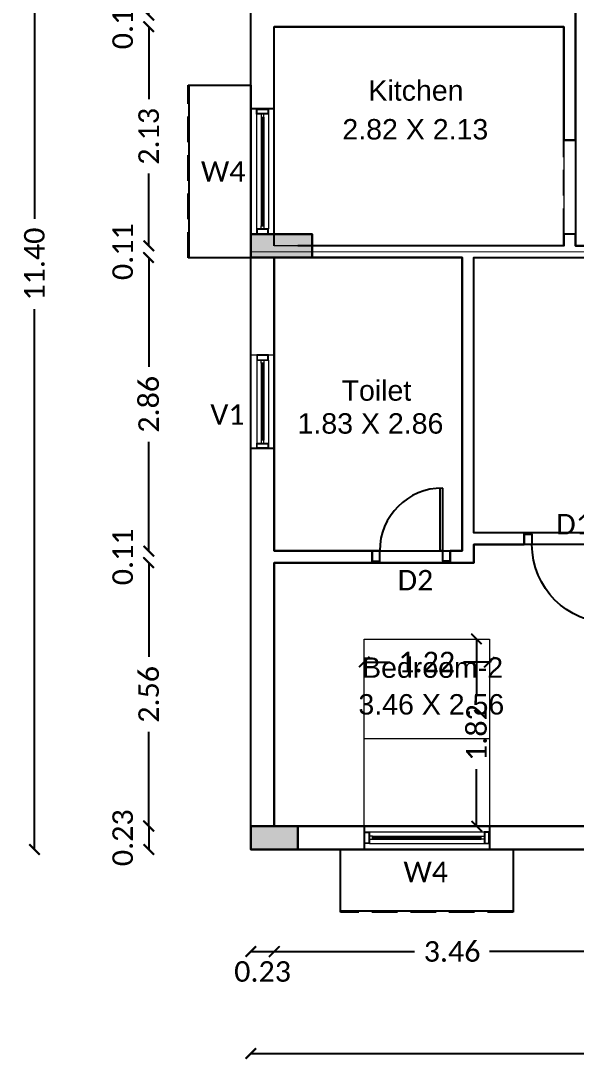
# Model space of a CAD drawing. Header units: metres. Extents: x 1549 to 1752, y 1518 to 3502.
# Drawn here: x 1701.95 to 1707.35, y 1623.91 to 1634.1 of the extents above; entities that cross this region are included whole.
import ezdxf

# ---------------------------------------------------------------- set-up
doc = ezdxf.new("R2010")
doc.units = ezdxf.units.M
doc.linetypes.add('HIDDEN', pattern=[0.375, 0.25, -0.125])
for name, color, linetype in [('BLK_1_FLR_1_AC_ROOM_1', 117, 'Continuous'), ('BLK_1_FLR_1_AC_ROOM_4', 117, 'Continuous'), ('BLK_1_FLR_1_BLT_UP_AREA', 1, 'Continuous'), ('BLK_1_FLR_1_CARPET_AREA', 10, 'Continuous'), ('BLK_1_FLR_1_CHAJJA', 6, 'Continuous'), ('BLK_1_FLR_1_REGULAR_ROOM_6', 117, 'Continuous'), ('BLK_1_FLR_1_WC_BATH', 223, 'Continuous'), ('BLK_1_LVL_1_BLDG_FOOT_PRINT', 1, 'Continuous'), ('D', 7, 'Continuous')]:
    doc.layers.add(name, color=color, linetype=linetype)
for name, color, linetype, lineweight in [('BLK_1_FLR_1_KITCHEN', 163, 'Continuous', 0), ('BLK_1_FLR_1_ROOM_6_LIGHT_VENTILATION_6', 232, 'Continuous', 0), ('BLK_1_FLR_1_UNITFA_1', 234, 'Continuous', 0), ('BLK_1_FLR_1_UNITFA_3', 234, 'Continuous', 0), ('Column', 7, 'Continuous', 30), ('W', 7, 'Continuous', 5)]:
    doc.layers.add(name, color=color, linetype=linetype, lineweight=lineweight)
doc.styles.add('SLS- JOHN Calibri', font='calibri.ttf')
doc.styles.add('SLS-Calibri', font='calibri.ttf')
doc.dimstyles.new('SLS-ProjectName-OuterBlock(FloorPlan)', dxfattribs={"dimtxt": 0.2, "dimasz": 0.1, "dimexe": 0, "dimexo": 0, "dimgap": 0.1, "dimtad": 0, "dimzin": 1, "dimdsep": 46, "dimtxsty": 'SLS-Calibri', "dimblk1": 'OBLIQUE', "dimblk2": 'OBLIQUE', "dimsah": 1, "dimcen": 0, "dimse1": 1, "dimse2": 1, "dimclrd": 252, "dimclre": 252, "dimclrt": 256, "dimadec": 0, "dimazin": 0, "dimtfac": 1, "dimtofl": 0, "dimtmove": 2, "dimatfit": 3, "dimfxl": 0, "dimtolj": 1, "dimtzin": 0, "dimarcsym": 0})

# ---------------------------------------------------------------- blocks, each defined once
blk = doc.blocks.new('*U5')
at = {"layer": 'D'}
for p, q in [((-0.1, 0.05), (-0.1, 0.666)), ((-0.075, 0.05), (-0.075, 0.667)), ((-0.767, -0.065), (-0.767, 0.05)), ((-0.075, 0.05), (-0.1, 0.05)), ((0, -0.065), (0, 0.05))]:
    blk.add_line(p, q, dxfattribs=at)
for points in [[(-0.767, -0.05), (-0.692, -0.05), (-0.692, 0.05), (-0.767, 0.05)], [(0, -0.05), (-0.075, -0.05), (-0.075, 0.05), (0, 0.05)]]:
    blk.add_lwpolyline(points, close=True, dxfattribs=at)
blk.add_arc((-0.075, 0.05), 0.617, 90, 180, dxfattribs=at)
blk = doc.blocks.new('*U8')
at = {"layer": 'W'}
for p, q in [((-0.5333, 0.1), (-0.5333, -0.1)), ((-0.5333, 0.1), (0.5333, 0.1)), ((0.5333, 0.1), (0.5333, -0.1)), ((-0.4883, 0.05), (0.4883, 0.05)), ((-0.4633, 0.0125), (0.4633, 0.0125)), ((-0.4633, 0.0025), (0.4633, 0.0025)), ((-0.4883, -0.05), (0.4883, -0.05)), ((-0.4633, -0.0025), (0.4633, -0.0025)), ((-0.4633, -0.0125), (0.4633, -0.0125)), ((-0.5333, -0.1), (0.5333, -0.1))]:
    blk.add_line(p, q, dxfattribs=at)
for points in [[(-0.4883, -0.05), (-0.5333, -0.05), (-0.5333, 0.05), (-0.4883, 0.05)], [(-0.4933, -0.045), (-0.5283, -0.045), (-0.5283, 0.045), (-0.4933, 0.045)], [(-0.4883, 0.0125), (-0.4883, -0.0125), (-0.4633, -0.0125), (-0.4633, 0.0125)], [(0.4883, 0.0125), (0.4883, -0.0125), (0.4633, -0.0125), (0.4633, 0.0125)], [(0.4883, -0.05), (0.5333, -0.05), (0.5333, 0.05), (0.4883, 0.05)], [(0.4933, -0.045), (0.5283, -0.045), (0.5283, 0.045), (0.4933, 0.045)]]:
    blk.add_lwpolyline(points, close=True, dxfattribs=at)
blk = doc.blocks.new('*U6')
at = {"layer": 'D'}
for p, q in [((-0.1, 0.05), (-0.1, 0.819)), ((-0.075, 0.05), (-0.075, 0.82)), ((-0.92, -0.065), (-0.92, 0.05)), ((-0.075, 0.05), (-0.1, 0.05)), ((0, -0.065), (0, 0.05))]:
    blk.add_line(p, q, dxfattribs=at)
for points in [[(-0.92, -0.05), (-0.845, -0.05), (-0.845, 0.05), (-0.92, 0.05)], [(0, -0.05), (-0.075, -0.05), (-0.075, 0.05), (0, 0.05)]]:
    blk.add_lwpolyline(points, close=True, dxfattribs=at)
blk.add_arc((-0.075, 0.05), 0.77, 90, 180, dxfattribs=at)
blk = doc.blocks.new('_Oblique')
at = {"color": 0, "linetype": 'ByBlock', "lineweight": -2}
blk.add_line((-0.5, -0.5), (0.5, 0.5), dxfattribs=at)
at = {"const_width": 0.2}
blk.add_lwpolyline([(-0.5, -0.5), (0.5, 0.5)], dxfattribs=at)
blk = doc.blocks.new('*D82')
at = {"color": 252, "lineweight": -2}
for p, q in [((1703.191, 1634.155), (1703.191, 1634.255)), ((1703.191, 1634.04), (1703.191, 1633.94))]:
    blk.add_line(p, q, dxfattribs=at)
at = {"layer": 'Defpoints', "color": 0}
for p in [(1704.413, 1634.155), (1703.191, 1634.04), (1704.413, 1634.04)]:
    blk.add_point(p, dxfattribs=at)
at = {"color": 252, "lineweight": -2, "xscale": 0.1, "yscale": 0.1, "zscale": 0.1}
for p, rotation in [((1703.191, 1634.155), 270), ((1703.191, 1634.04), 90)]:
    blk.add_blockref('_Oblique', p, dxfattribs=dict(at, rotation=rotation))
at = {"insert": (1702.938, 1634.098), "char_height": 0.2, "attachment_point": 5, "rotation": 90, "style": 'SLS-Calibri'}
blk.add_mtext('\\A1;0.11', dxfattribs=at)
blk = doc.blocks.new('*D83')
at = {"color": 252, "lineweight": -2}
for p, q in [((1703.191, 1634.04), (1703.191, 1633.335)), ((1703.191, 1631.908), (1703.191, 1632.613))]:
    blk.add_line(p, q, dxfattribs=at)
at = {"layer": 'Defpoints', "color": 0}
for p in [(1704.413, 1634.04), (1703.191, 1631.908), (1704.413, 1631.908)]:
    blk.add_point(p, dxfattribs=at)
at = {"color": 252, "lineweight": -2, "xscale": 0.1, "yscale": 0.1, "zscale": 0.1}
for p, rotation in [((1703.191, 1634.04), 90), ((1703.191, 1631.908), 270)]:
    blk.add_blockref('_Oblique', p, dxfattribs=dict(at, rotation=rotation))
at = {"insert": (1703.191, 1632.974), "char_height": 0.2, "attachment_point": 5, "rotation": 90, "style": 'SLS-Calibri'}
blk.add_mtext('\\A1;2.13', dxfattribs=at)
blk = doc.blocks.new('*D84')
at = {"color": 252, "lineweight": -2}
for p, q in [((1703.191, 1631.908), (1703.191, 1632.008)), ((1703.191, 1631.793), (1703.191, 1631.693))]:
    blk.add_line(p, q, dxfattribs=at)
at = {"layer": 'Defpoints', "color": 0}
for p in [(1704.413, 1631.908), (1703.191, 1631.793), (1704.413, 1631.793)]:
    blk.add_point(p, dxfattribs=at)
at = {"color": 252, "lineweight": -2, "xscale": 0.1, "yscale": 0.1, "zscale": 0.1}
for p, rotation in [((1703.191, 1631.908), 270), ((1703.191, 1631.793), 90)]:
    blk.add_blockref('_Oblique', p, dxfattribs=dict(at, rotation=rotation))
at = {"insert": (1702.938, 1631.851), "char_height": 0.2, "attachment_point": 5, "rotation": 90, "style": 'SLS-Calibri'}
blk.add_mtext('\\A1;0.11', dxfattribs=at)
blk = doc.blocks.new('*D85')
at = {"color": 252, "lineweight": -2}
for p, q in [((1703.191, 1631.793), (1703.191, 1630.73)), ((1703.191, 1628.937), (1703.191, 1630.001))]:
    blk.add_line(p, q, dxfattribs=at)
at = {"layer": 'Defpoints', "color": 0}
for p in [(1704.768, 1631.793), (1703.191, 1628.937), (1704.413, 1628.937)]:
    blk.add_point(p, dxfattribs=at)
at = {"color": 252, "lineweight": -2, "xscale": 0.1, "yscale": 0.1, "zscale": 0.1}
for p, rotation in [((1703.191, 1631.793), 90), ((1703.191, 1628.937), 270)]:
    blk.add_blockref('_Oblique', p, dxfattribs=dict(at, rotation=rotation))
at = {"insert": (1703.191, 1630.365), "char_height": 0.2, "attachment_point": 5, "rotation": 90, "style": 'SLS-Calibri'}
blk.add_mtext('\\A1;2.86', dxfattribs=at)
blk = doc.blocks.new('*D86')
at = {"color": 252, "lineweight": -2}
for p, q in [((1703.191, 1628.937), (1703.191, 1629.037)), ((1703.191, 1628.823), (1703.191, 1628.723))]:
    blk.add_line(p, q, dxfattribs=at)
at = {"layer": 'Defpoints', "color": 0}
for p in [(1704.413, 1628.937), (1703.191, 1628.823), (1704.413, 1628.823)]:
    blk.add_point(p, dxfattribs=at)
at = {"color": 252, "lineweight": -2, "xscale": 0.1, "yscale": 0.1, "zscale": 0.1}
for p, rotation in [((1703.191, 1628.937), 270), ((1703.191, 1628.823), 90)]:
    blk.add_blockref('_Oblique', p, dxfattribs=dict(at, rotation=rotation))
at = {"insert": (1702.938, 1628.88), "char_height": 0.2, "attachment_point": 5, "rotation": 90, "style": 'SLS-Calibri'}
blk.add_mtext('\\A1;0.11', dxfattribs=at)
blk = doc.blocks.new('*D87')
at = {"color": 252, "lineweight": -2}
for p, q in [((1703.191, 1628.823), (1703.191, 1627.905)), ((1703.191, 1626.259), (1703.191, 1627.177))]:
    blk.add_line(p, q, dxfattribs=at)
at = {"layer": 'Defpoints', "color": 0}
for p in [(1704.413, 1628.823), (1703.191, 1626.259), (1704.413, 1626.259)]:
    blk.add_point(p, dxfattribs=at)
at = {"color": 252, "lineweight": -2, "xscale": 0.1, "yscale": 0.1, "zscale": 0.1}
for p, rotation in [((1703.191, 1628.823), 90), ((1703.191, 1626.259), 270)]:
    blk.add_blockref('_Oblique', p, dxfattribs=dict(at, rotation=rotation))
at = {"insert": (1703.191, 1627.541), "char_height": 0.2, "attachment_point": 5, "rotation": 90, "style": 'SLS-Calibri'}
blk.add_mtext('\\A1;2.56', dxfattribs=at)
blk = doc.blocks.new('*D88')
at = {"color": 252, "lineweight": -2}
blk.add_line((1703.191, 1626.259), (1703.191, 1626.031), dxfattribs=at)
at = {"layer": 'Defpoints', "color": 0}
for p in [(1704.413, 1626.259), (1703.191, 1626.031), (1704.413, 1626.031)]:
    blk.add_point(p, dxfattribs=at)
at = {"color": 252, "lineweight": -2, "xscale": 0.1, "yscale": 0.1, "zscale": 0.1}
for p, rotation in [((1703.191, 1626.259), 90), ((1703.191, 1626.031), 270)]:
    blk.add_blockref('_Oblique', p, dxfattribs=dict(at, rotation=rotation))
at = {"insert": (1702.938, 1626.145), "char_height": 0.2, "attachment_point": 5, "rotation": 90, "style": 'SLS-Calibri'}
blk.add_mtext('\\A1;0.23', dxfattribs=at)
blk = doc.blocks.new('*D89')
at = {"color": 252, "lineweight": -2}
for p, q in [((1702.078, 1637.43), (1702.078, 1632.171)), ((1702.078, 1626.031), (1702.078, 1631.29))]:
    blk.add_line(p, q, dxfattribs=at)
at = {"layer": 'Defpoints', "color": 0}
for p in [(1704.184, 1637.43), (1702.078, 1626.031), (1704.184, 1626.031)]:
    blk.add_point(p, dxfattribs=at)
at = {"color": 252, "lineweight": -2, "xscale": 0.1, "yscale": 0.1, "zscale": 0.1}
for p, rotation in [((1702.078, 1637.43), 90), ((1702.078, 1626.031), 270)]:
    blk.add_blockref('_Oblique', p, dxfattribs=dict(at, rotation=rotation))
at = {"insert": (1702.078, 1631.73), "char_height": 0.2, "attachment_point": 5, "rotation": 90, "style": 'SLS-Calibri'}
blk.add_mtext('\\A1;11.40', dxfattribs=at)
blk = doc.blocks.new('*D90')
at = {"color": 252, "lineweight": -2}
blk.add_line((1704.184, 1625.037), (1704.413, 1625.037), dxfattribs=at)
at = {"layer": 'Defpoints', "color": 0}
for p in [(1704.184, 1626.516), (1704.413, 1626.516), (1704.413, 1625.037)]:
    blk.add_point(p, dxfattribs=at)
at = {"color": 252, "lineweight": -2, "xscale": 0.1, "yscale": 0.1, "zscale": 0.1, "rotation": 180}
blk.add_blockref('_Oblique', (1704.184, 1625.037), dxfattribs=at)
at = {"color": 252, "lineweight": -2, "xscale": 0.1, "yscale": 0.1, "zscale": 0.1}
blk.add_blockref('_Oblique', (1704.413, 1625.037), dxfattribs=at)
at = {"insert": (1704.299, 1624.842), "char_height": 0.2, "attachment_point": 5, "style": 'SLS-Calibri'}
blk.add_mtext('\\A1;0.23', dxfattribs=at)
blk = doc.blocks.new('*D91')
at = {"color": 252, "lineweight": -2}
for p, q in [((1704.413, 1625.037), (1705.779, 1625.037)), ((1707.875, 1625.037), (1706.509, 1625.037))]:
    blk.add_line(p, q, dxfattribs=at)
at = {"layer": 'Defpoints', "color": 0}
for p in [(1704.413, 1626.439), (1707.875, 1626.259), (1707.875, 1625.037)]:
    blk.add_point(p, dxfattribs=at)
at = {"color": 252, "lineweight": -2, "xscale": 0.1, "yscale": 0.1, "zscale": 0.1, "rotation": 180}
blk.add_blockref('_Oblique', (1704.413, 1625.037), dxfattribs=at)
at = {"color": 252, "lineweight": -2, "xscale": 0.1, "yscale": 0.1, "zscale": 0.1}
blk.add_blockref('_Oblique', (1707.875, 1625.037), dxfattribs=at)
at = {"insert": (1706.144, 1625.037), "char_height": 0.2, "attachment_point": 5, "style": 'SLS-Calibri'}
blk.add_mtext('\\A1;3.46', dxfattribs=at)
blk = doc.blocks.new('*D46')
at = {"color": 252, "lineweight": -2}
for p, q in [((1704.184, 1624.044), (1713.192, 1624.044)), ((1723.074, 1624.044), (1714.067, 1624.044))]:
    blk.add_line(p, q, dxfattribs=at)
at = {"layer": 'Defpoints', "color": 0}
for p in [(1704.184, 1626.031), (1723.074, 1626.031), (1723.074, 1624.044)]:
    blk.add_point(p, dxfattribs=at)
at = {"color": 252, "lineweight": -2, "xscale": 0.1, "yscale": 0.1, "zscale": 0.1, "rotation": 180}
blk.add_blockref('_Oblique', (1704.184, 1624.044), dxfattribs=at)
at = {"color": 252, "lineweight": -2, "xscale": 0.1, "yscale": 0.1, "zscale": 0.1}
blk.add_blockref('_Oblique', (1723.074, 1624.044), dxfattribs=at)
at = {"insert": (1713.629, 1624.044), "char_height": 0.2, "attachment_point": 5, "style": 'SLS-Calibri'}
blk.add_mtext('\\A1;18.89', dxfattribs=at)
blk = doc.blocks.new('A$C337B7338')
at = {"layer": 'W'}
for p, q in [((0, 0.229), (0, 0)), ((0.91, 0.229), (0, 0.229)), ((0.91, 0.229), (0.91, 0)), ((0.859, 0.171), (0.051, 0.171)), ((0.83, 0.129), (0.08, 0.129)), ((0.83, 0.117), (0.08, 0.117)), ((0.83, 0.111), (0.08, 0.111)), ((0.859, 0.057), (0.051, 0.057)), ((0.83, 0.1), (0.08, 0.1)), ((0.91, 0), (0, 0))]:
    blk.add_line(p, q, dxfattribs=at)
for points in [[(0.051, 0.057), (0, 0.057), (0, 0.171), (0.051, 0.171)], [(0.046, 0.063), (0.006, 0.063), (0.006, 0.166), (0.046, 0.166)], [(0.051, 0.129), (0.051, 0.1), (0.08, 0.1), (0.08, 0.129)], [(0.859, 0.129), (0.859, 0.1), (0.83, 0.1), (0.83, 0.129)], [(0.859, 0.057), (0.91, 0.057), (0.91, 0.171), (0.859, 0.171)], [(0.864, 0.063), (0.904, 0.063), (0.904, 0.166), (0.864, 0.166)]]:
    blk.add_lwpolyline(points, close=True, dxfattribs=at)
blk = doc.blocks.new('col')
at = {"layer": 'Column'}
h = blk.add_hatch(color=2, dxfattribs=at)
h.dxf.hatch_style = 1
h.paths.add_polyline_path([(0, -5.408), (0, -5.637), (0.597, -5.637), (0.597, -5.408)])
h = blk.add_hatch(color=6, dxfattribs=at)
h.dxf.hatch_style = 1
h.paths.add_polyline_path([(0, -11.171), (0, -11.399), (0.457, -11.399), (0.457, -11.171)])
for points in [[(0, -5.408), (0, -5.637), (0.597, -5.637), (0.597, -5.408)], [(0, -11.171), (0, -11.399), (0.457, -11.399), (0.457, -11.171)]]:
    blk.add_lwpolyline(points, close=True, dxfattribs=at)
blk = doc.blocks.new('*D191')
at = {"layer": 'BLK_1_FLR_1_ROOM_6_LIGHT_VENTILATION_6', "color": 252, "lineweight": -2}
for p, q in [((1706.382, 1628.079), (1706.382, 1627.526)), ((1706.382, 1626.259), (1706.382, 1626.812))]:
    blk.add_line(p, q, dxfattribs=at)
at = {"layer": 'Defpoints', "color": 0}
for p in [(1706.507, 1628.079), (1706.382, 1626.259), (1706.507, 1626.259)]:
    blk.add_point(p, dxfattribs=at)
at = {"layer": 'BLK_1_FLR_1_ROOM_6_LIGHT_VENTILATION_6', "color": 252, "lineweight": -2, "xscale": 0.1, "yscale": 0.1, "zscale": 0.1}
for p, rotation in [((1706.382, 1628.079), 90), ((1706.382, 1626.259), 270)]:
    blk.add_blockref('_Oblique', p, dxfattribs=dict(at, rotation=rotation))
at = {"layer": 'BLK_1_FLR_1_ROOM_6_LIGHT_VENTILATION_6', "insert": (1706.382, 1627.169), "char_height": 0.2, "attachment_point": 5, "rotation": 90, "style": 'SLS-Calibri'}
blk.add_mtext('\\A1;1.82', dxfattribs=at)
blk = doc.blocks.new('*D192')
at = {"layer": 'BLK_1_FLR_1_ROOM_6_LIGHT_VENTILATION_6', "color": 252, "lineweight": -2}
for p, q in [((1705.287, 1627.855), (1705.54, 1627.855)), ((1706.507, 1627.855), (1706.255, 1627.855))]:
    blk.add_line(p, q, dxfattribs=at)
at = {"layer": 'Defpoints', "color": 0}
for p in [(1705.287, 1628.079), (1706.507, 1628.079), (1706.507, 1627.855)]:
    blk.add_point(p, dxfattribs=at)
at = {"layer": 'BLK_1_FLR_1_ROOM_6_LIGHT_VENTILATION_6', "color": 252, "lineweight": -2, "xscale": 0.1, "yscale": 0.1, "zscale": 0.1, "rotation": 180}
blk.add_blockref('_Oblique', (1705.287, 1627.855), dxfattribs=at)
at = {"layer": 'BLK_1_FLR_1_ROOM_6_LIGHT_VENTILATION_6', "color": 252, "lineweight": -2, "xscale": 0.1, "yscale": 0.1, "zscale": 0.1}
blk.add_blockref('_Oblique', (1706.507, 1627.855), dxfattribs=at)
at = {"layer": 'BLK_1_FLR_1_ROOM_6_LIGHT_VENTILATION_6', "insert": (1705.897, 1627.855), "char_height": 0.2, "attachment_point": 5, "style": 'SLS-Calibri'}
blk.add_mtext('\\A1;1.22', dxfattribs=at)

msp = doc.modelspace()

# ---------------------------------------------------------------- linework, layer by layer
at = {"ltscale": 0.1}
for p, q in [((1704.18426967, 1633.24063682), (1704.18426967, 1634.84314867)), ((1707.34463257, 1632.9359585), (1707.34463257, 1634.26892311)), ((1707.23037854, 1634.04041505), (1704.41277773, 1634.04041505)), ((1704.41277773, 1633.24063682), (1704.41277773, 1634.04041505)), ((1707.23037854, 1632.9359585), (1707.23037854, 1634.04041505)), ((1704.41277773, 1633.24063682), (1704.18426967, 1633.24063682)), ((1707.34463257, 1632.9359585), (1707.23037854, 1632.9359585)), ((1704.41277773, 1632.02192714), (1704.18426967, 1632.02192714)), ((1704.18426967, 1630.84529393), (1704.18426967, 1632.02192714)), ((1704.41277773, 1631.90767311), (1704.41277773, 1632.02192714)), ((1707.34463257, 1632.02192714), (1707.23037854, 1632.02192714)), ((1707.23037854, 1631.90767311), (1707.23037854, 1632.02192714)), ((1707.34463257, 1631.9091965), (1707.34463257, 1632.02192714)), ((1707.23037854, 1631.90767311), (1704.6412858, 1631.90767311)), ((1707.34463257, 1631.9091965), (1709.97161725, 1631.9091965)), ((1704.41277773, 1630.84529393), (1704.41277773, 1631.79341908)), ((1706.24084225, 1631.79341908), (1704.6412858, 1631.79341908)), ((1706.24084225, 1628.93706827), (1706.24084225, 1631.79341908)), ((1706.35509628, 1629.11479677), (1706.35509628, 1631.79341908)), ((1706.35509628, 1631.79341908), (1710.20012531, 1631.79341908)), ((1704.18426967, 1626.03069959), (1704.18426967, 1629.93529393)), ((1704.41277773, 1629.93529393), (1704.18426967, 1629.93529393)), ((1704.41277773, 1628.93706827), (1704.41277773, 1629.93529393)), ((1706.84652635, 1629.11479677), (1706.35509628, 1629.11479677)), ((1706.84652635, 1629.00054274), (1706.84652635, 1629.11479677)), ((1705.36489467, 1628.93706827), (1704.41277773, 1628.93706827)), ((1705.36489467, 1628.82281424), (1705.36489467, 1628.93706827)), ((1706.24084225, 1628.93706827), (1706.12658822, 1628.93706827)), ((1706.12658822, 1628.82281424), (1706.12658822, 1628.93706827)), ((1706.35509628, 1628.82281424), (1706.35509628, 1629.00054274)), ((1706.84652635, 1629.00054274), (1706.35509628, 1629.00054274)), ((1705.36489467, 1628.82281424), (1704.41277773, 1628.82281424)), ((1704.41277773, 1626.25920765), (1704.41277773, 1628.82281424)), ((1706.35509628, 1628.82281424), (1706.12658822, 1628.82281424)), ((1704.41277773, 1626.25920765), (1705.28872531, 1626.25920765)), ((1705.28872531, 1626.25920765), (1705.28872531, 1626.03069959)), ((1706.50743499, 1626.25920765), (1707.87481173, 1626.25920765)), ((1706.50743499, 1626.25920765), (1706.50743499, 1626.03069959)), ((1704.18426967, 1626.03069959), (1705.28872531, 1626.03069959)), ((1706.50743499, 1626.03069959), (1709.43628351, 1626.03069959))]:
    msp.add_line(p, q, dxfattribs=at)
at = {"linetype": 'HIDDEN'}
for p, q in [((1707.23037854, 1632.02192714), (1707.23037854, 1632.9359585)), ((1707.34463257, 1632.9359585), (1707.34463257, 1632.02192714))]:
    msp.add_line(p, q, dxfattribs=at)
at = {"linetype": 'Continuous', "ltscale": 0.1}
msp.add_line((1705.36489467, 1628.82281424), (1706.12658822, 1628.82281424), dxfattribs=at)
msp.add_lwpolyline([(1704.18426967, 1637.42995134), (1723.07426967, 1637.42995134), (1723.07426967, 1626.03069959), (1704.18426967, 1626.03069959)], close=True)
at = {"linetype": 'HIDDEN'}
for points in [[(1704.18426967, 1633.47063682), (1704.18426967, 1631.79192714), (1703.57426967, 1631.79192714), (1703.57426967, 1633.47063682)], [(1705.05872531, 1626.03069959), (1706.73743499, 1626.03069959), (1706.73743499, 1625.42069959), (1705.05872531, 1625.42069959)]]:
    msp.add_lwpolyline(points, close=True, dxfattribs=at)
at = {"layer": 'BLK_1_FLR_1_AC_ROOM_1', "color": 1}
msp.add_lwpolyline([(1707.34463257, 1631.9091965), (1709.97161725, 1631.9091965), (1709.97161725, 1632.84709515), (1712.67715273, 1632.84709515), (1712.67715273, 1634.04041505), (1709.74463257, 1634.04041505), (1709.74463257, 1635.18295537), (1707.34463257, 1635.18295537)], close=True, dxfattribs=at)
at = {"layer": 'BLK_1_FLR_1_AC_ROOM_4', "color": 1}
msp.add_lwpolyline([(1706.35509628, 1631.79341908), (1709.97161725, 1631.79341908), (1709.97161725, 1631.11669193), (1712.60098338, 1631.11669193), (1712.60098338, 1629.11479677), (1706.35509628, 1629.11479677)], close=True, dxfattribs=at)
at = {"layer": 'BLK_1_FLR_1_BLT_UP_AREA', "color": 3}
msp.add_lwpolyline([(1704.18426967, 1637.42995134), (1723.07426967, 1637.42995134), (1723.07426967, 1626.03069959), (1704.18426967, 1626.03069959)], close=True, dxfattribs=at)
at = {"layer": 'BLK_1_FLR_1_CARPET_AREA', "color": 25}
for points in [[(1712.9056608, 1632.84709515), (1709.74463257, 1632.84709515), (1709.74463257, 1632.61858709), (1709.97161725, 1632.6170637), (1709.97161725, 1631.9091965), (1707.34463257, 1631.9091965), (1707.34463257, 1632.02192714), (1707.23037854, 1632.02192714), (1707.23037854, 1631.90767311), (1704.7812858, 1631.90767311), (1704.7812858, 1632.02192714), (1704.41277773, 1632.02192714), (1704.41277773, 1634.04041505), (1707.23037854, 1634.04041505), (1707.23037854, 1632.9359585), (1707.34463257, 1632.9359585), (1707.34463257, 1634.26892311)], [(1707.87481173, 1626.25920765), (1704.41277773, 1626.25920765), (1704.41277773, 1628.82281424), (1705.36489467, 1628.82281424), (1705.36489467, 1628.93706827), (1704.41277773, 1628.93706827), (1704.41277773, 1631.79341908), (1706.24084225, 1631.79341908), (1706.24084225, 1628.93706827), (1706.12658822, 1628.93706827), (1706.12658822, 1628.82281424), (1706.35509628, 1628.82281424), (1706.35509628, 1629.00054274), (1706.84652635, 1629.00054274), (1706.84652635, 1629.11479677), (1706.35509628, 1629.11479677), (1706.35509628, 1631.79341908), (1709.97161725, 1631.79341908)]]:
    msp.add_lwpolyline(points, dxfattribs=at)
at = {"layer": 'BLK_1_FLR_1_CHAJJA'}
for points in [[(1703.58426967, 1633.47063682), (1704.18426967, 1633.47063682), (1704.18426967, 1631.79192714), (1703.58426967, 1631.79192714)], [(1705.05872531, 1626.03069959), (1706.73743499, 1626.03069959), (1706.73743499, 1625.43069959), (1705.05872531, 1625.43069959)]]:
    msp.add_lwpolyline(points, close=True, dxfattribs=at)
at = {"layer": 'BLK_1_FLR_1_KITCHEN', "color": 1}
msp.add_lwpolyline([(1704.41277773, 1634.04041505), (1707.23037854, 1634.04041505), (1707.23037854, 1631.90767311), (1704.41277773, 1631.90767311)], close=True, dxfattribs=at)
at = {"layer": 'BLK_1_FLR_1_REGULAR_ROOM_6', "color": 1}
msp.add_lwpolyline([(1704.41277773, 1626.25920765), (1707.87481173, 1626.25920765), (1707.87481173, 1629.00054274), (1706.35509628, 1629.00054274), (1706.35509628, 1628.82281424), (1704.41277773, 1628.82281424)], close=True, dxfattribs=at)
at = {"layer": 'BLK_1_FLR_1_ROOM_6_LIGHT_VENTILATION_6'}
msp.add_lwpolyline([(1705.28743499, 1628.07920765), (1706.50743499, 1628.07920765), (1706.50743499, 1626.25920765), (1705.28743499, 1626.25920765)], close=True, dxfattribs=at)
msp.add_lwpolyline([(1706.50743499, 1627.10943181), (1705.28743499, 1627.10943181)], dxfattribs=at)
at = {"layer": 'BLK_1_FLR_1_UNITFA_1'}
msp.add_lwpolyline([(1704.18426967, 1637.42995134), (1712.7956608, 1637.42995134), (1712.7956608, 1632.72858709), (1710.09012531, 1632.72858709), (1710.09012531, 1631.84841908), (1704.18426967, 1631.84692714)], close=True, dxfattribs=at)
at = {"layer": 'BLK_1_FLR_1_UNITFA_3'}
msp.add_lwpolyline([(1704.18426967, 1626.03069959), (1712.82948889, 1626.03069959), (1712.82948889, 1631.21921464), (1710.09057001, 1631.21825118), (1710.09012531, 1631.84841908), (1704.18421021, 1631.84692713)], close=True, dxfattribs=at)
at = {"layer": 'BLK_1_FLR_1_WC_BATH'}
msp.add_lwpolyline([(1704.41277773, 1628.93706827), (1706.24084225, 1628.93706827), (1706.24084225, 1631.79341908), (1704.41277773, 1631.79341908)], close=True, dxfattribs=at)
at = {"layer": 'BLK_1_LVL_1_BLDG_FOOT_PRINT'}
msp.add_lwpolyline([(1704.18426967, 1637.42995134), (1723.07426967, 1637.42995134), (1723.07426967, 1626.03069959), (1704.18426967, 1626.03069959)], close=True, dxfattribs=at)

# ---------------------------------------------------------------- block references
msp.add_blockref('col', (1704.18426967, 1637.42995134))
at = {"ltscale": 0.25}
for name, p, xscale, yscale, zscale, rotation in [('*U8', (1704.2985237, 1632.63128198), 1.142540322580821, 1.142540322580821, 1.142540322580821, 269.9999999999999), ('*U6', (1707.7605577, 1629.0502184), -0.9935133239832582, 0.9935133239832582, 0.9935133239832582, 180)]:
    msp.add_blockref(name, p, dxfattribs=dict(at, xscale=xscale, yscale=yscale, zscale=zscale, rotation=rotation))
at = {"rotation": 90}
msp.add_blockref('A$C337B7338', (1704.4127773, 1629.93529506), dxfattribs=at)
at = {"ltscale": 0.25}
for name, p, xscale, yscale, zscale in [('*U5', (1706.12658822, 1628.88739261), 0.9935133239832582, 0.9935133239832582, 0.9935133239832582), ('*U8', (1705.89808015, 1626.14495362), 1.142540322580821, 1.142540322580821, 1.142540322580821)]:
    msp.add_blockref(name, p, dxfattribs=dict(at, xscale=xscale, yscale=yscale, zscale=zscale))

# ---------------------------------------------------------------- texts
at = {"style": 'SLS- JOHN Calibri'}
for s, p in [('W4', (1703.69909671, 1632.53190256)), ('V1', (1703.79043741, 1630.16625507)), ('D1', (1707.15653247, 1629.09807184)), ('D2', (1705.6125319, 1628.55349628)), ('W4', (1705.67080302, 1625.71251805))]:
    msp.add_text(s, height=0.198702665, dxfattribs=at).set_placement(p)
at = {"char_height": 0.1987026648, "attachment_point": 5, "style": 'SLS- JOHN Calibri'}
for s, width, heights, insert in [('{\\fArial|b0|i0|c0|p34;Kitchen}', 41.9302480088, [0], (1705.79228454, 1633.41883337)), ('\\A1;{\\fArial|b0|i0|c0|p34;2.82 X 2.13}', 1.8963848668, [0.27200619], (1705.78575271, 1633.04122068)), ('{\\fArial|b0|i0|c0|p34;Toilet}', 39.6514033903, [0], (1705.40734689, 1630.49815622)), ('\\A1;{\\fArial|b0|i0|c0|p34;1.83 X 2.86}', 2.2265049584, [0], (1705.3493548, 1630.17744816)), ('{\\fArial|b0|i0|c0|p34;Bedroom-2}', 41.9302480088, [0], (1705.95394515, 1627.80041764)), ('\\A1;{\\fArial|b0|i0|c0|p34;3.46 X 2.56}', 1.8963848668, [0.27200619], (1705.94157408, 1627.44263889))]:
    msp.add_mtext_dynamic_manual_height_columns(s, width=width, gutter_width=24.30725074, heights=heights, dxfattribs=dict(at, insert=insert))

# ---------------------------------------------------------------- dimensions: what is measured, and where the dimension line sits
for base, p1, p2, picture, middle in [((1702.07802142, 1626.03069959), (1704.18426967, 1637.42995134), (1704.18426967, 1626.03069959), '*D89', (1702.07802142, 1631.73032546)), ((1703.19075634, 1634.04041505), (1704.41277773, 1634.15466908), (1704.41277773, 1634.04041505), '*D82', (1702.93829481, 1634.09754206)), ((1703.19075634, 1631.90767311), (1704.41277773, 1634.04041505), (1704.41277773, 1631.90767311), '*D83', (1703.19075634, 1632.97404408)), ((1703.19075634, 1631.79341908), (1704.41277773, 1631.90767311), (1704.41277773, 1631.79341908), '*D84', (1702.93829481, 1631.8505461)), ((1703.19075634, 1628.93706827), (1704.76843994, 1631.79341908), (1704.41277773, 1628.93706827), '*D85', (1703.19075634, 1630.36524368)), ((1703.19075634, 1628.82281424), (1704.41277773, 1628.93706827), (1704.41277773, 1628.82281424), '*D86', (1702.93829481, 1628.87994126)), ((1703.19075634, 1626.25920765), (1704.41277773, 1628.82281424), (1704.41277773, 1626.25920765), '*D87', (1703.19075634, 1627.54101095)), ((1703.19075634, 1626.03069959), (1704.41277773, 1626.25920765), (1704.41277773, 1626.03069959), '*D88', (1702.93829481, 1626.14495362))]:
    dim = msp.add_linear_dim(base=base, p1=p1, p2=p2, angle=90, dimstyle='SLS-ProjectName-OuterBlock(FloorPlan)')
    dim.commit()
    dim.dimension.update_dxf_attribs({"geometry": picture, "text_midpoint": middle})
dim = msp.add_linear_dim(base=(1704.41277773, 1625.03718627), p1=(1704.18426967, 1626.51576687), p2=(1704.41277773, 1626.51576687), dimstyle='SLS-ProjectName-OuterBlock(FloorPlan)')
dim.commit()
dim.dimension.update_dxf_attribs({"geometry": '*D90', "text_midpoint": (1704.2985237, 1624.84221393), "dimtype": 160})
for base, p1, p2, picture, middle in [((1707.87481173, 1625.03718627), (1704.41277773, 1626.43906997), (1707.87481173, 1626.25920765), '*D91', (1706.14379473, 1625.03718627)), ((1723.07426967, 1624.04367294), (1704.18426967, 1626.03069959), (1723.07426967, 1626.03069959), '*D46', (1713.62926967, 1624.04367294))]:
    dim = msp.add_linear_dim(base=base, p1=p1, p2=p2, dimstyle='SLS-ProjectName-OuterBlock(FloorPlan)')
    dim.commit()
    dim.dimension.update_dxf_attribs({"geometry": picture, "text_midpoint": middle})
at = {"layer": 'BLK_1_FLR_1_ROOM_6_LIGHT_VENTILATION_6', "color": 2}
dim = msp.add_linear_dim(base=(1706.38239989, 1626.25920765), p1=(1706.50743499, 1628.07920765), p2=(1706.50743499, 1626.25920765), angle=90, dimstyle='SLS-ProjectName-OuterBlock(FloorPlan)', override={"dimfxl": 0.23, "dimtfill": 1, "dimarcsym": 2}, dxfattribs=at)
dim.commit()
dim.dimension.update_dxf_attribs({"geometry": '*D191', "text_midpoint": (1706.38239989, 1627.16920765)})
at = {"layer": 'BLK_1_FLR_1_ROOM_6_LIGHT_VENTILATION_6', "color": 1}
dim = msp.add_linear_dim(base=(1706.50743499, 1627.8553439), p1=(1705.28743499, 1628.07920765), p2=(1706.50743499, 1628.07920765), dimstyle='SLS-ProjectName-OuterBlock(FloorPlan)', override={"dimfxl": 0.23, "dimtfill": 1, "dimarcsym": 2}, dxfattribs=at)
dim.commit()
dim.dimension.update_dxf_attribs({"geometry": '*D192', "text_midpoint": (1705.89743499, 1627.8553439)})

doc.saveas('drawing.dxf')
